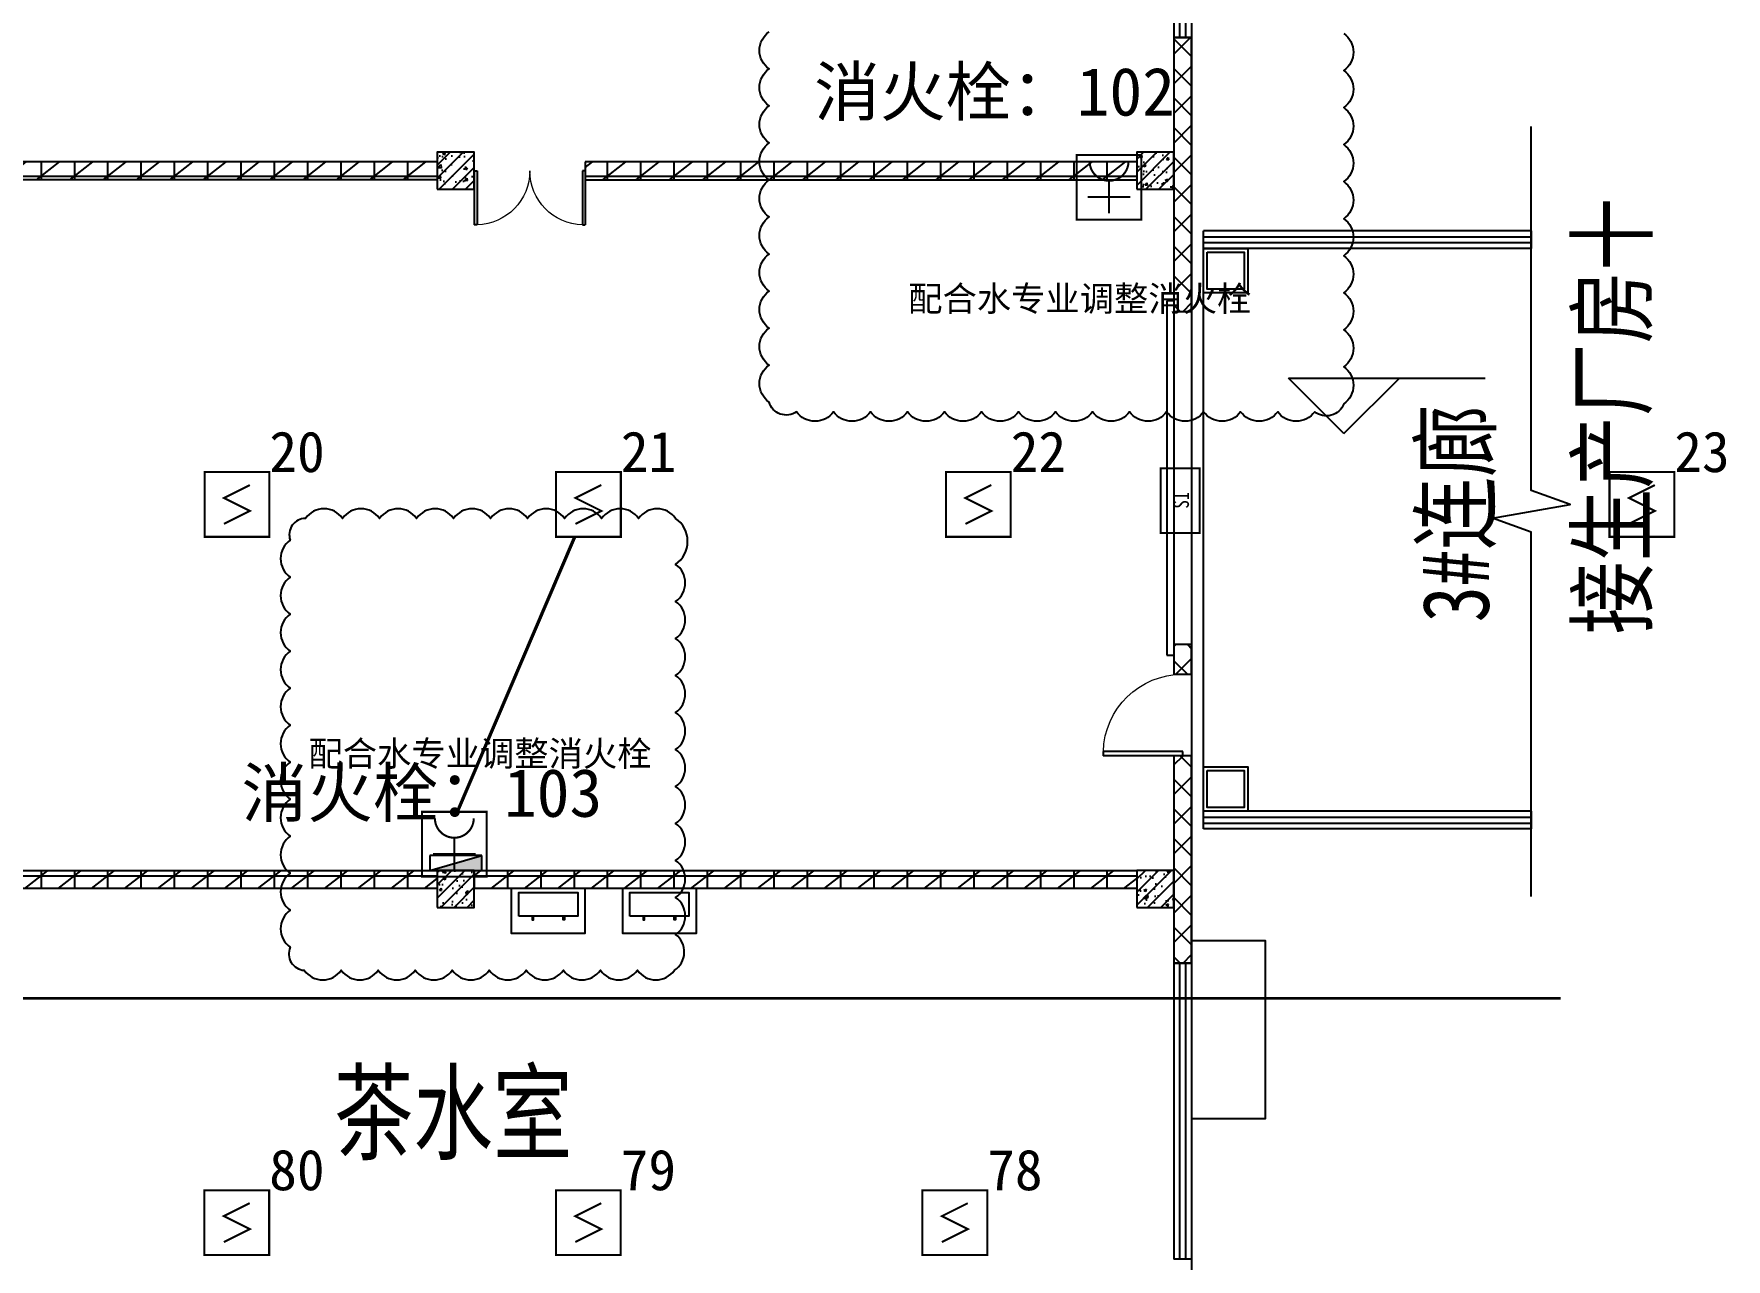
# Model space of a CAD drawing. Header units: millimetres. Extents: x -633009578 to 5705885, y -633235091 to 2571734.
# Drawn here: x 3400820 to 3423681, y 1869800 to 1886350 of the extents above; entities that cross this region are included whole.
import ezdxf

# ---------------------------------------------------------------- set-up
doc = ezdxf.new("R2010")
doc.units = ezdxf.units.MM
doc.header["$LTSCALE"] = 1000
doc.header["$MEASUREMENT"] = 0
doc.linetypes.add('DASH', pattern=[0.35, 0.25, -0.1])
doc.layers.get('0').update_dxf_attribs({"color": 9})
for name, color, linetype in [('000000000000电气', 7, 'Continuous'), ('3T_WOOD', 21, 'Continuous'), ('A-COLUM(柱)', 255, 'Continuous'), ('A-DI-E(标高)', 73, 'Continuous'), ('A-DI-S(箭头)', 76, 'Continuous'), ('A-DOOR(门）', 4, 'Continuous'), ('A-F-AREA(计算)', 5, 'Continuous'), ('A-FLOR(看线)', 8, 'Continuous'), ('A-HATH(填充)', 8, 'Continuous'), ('A-LVTY(厨卫)', 8, 'Continuous'), ('A-ROOF-G(钢构)', 25, 'Continuous'), ('A-TEXT(房间)', 243, 'Continuous'), ('A-WALL(墙)', 255, 'Continuous'), ('A-WINDOW（窗）', 4, 'Continuous'), ('EQUIP_消火栓', 7, 'Continuous'), ('WALL', 9, 'Continuous'), ('电-强电平面-线缆', 3, 'Continuous'), ('设备-消防', 3, 'Continuous'), ('设备-照明', 3, 'Continuous')]:
    doc.layers.add(name, color=color, linetype=linetype)
doc.styles.add('_TCH', font='simhei.ttf', dxfattribs={"width": 0.75, "bigfont": 'hztxt.shx'})
doc.styles.add('ELEC-DIM', font='simhei.ttf')
doc.styles.add('IDQSTYLE', font='simhei.ttf', dxfattribs={"width": 0.707, "bigfont": 'hztxt.shx'})
doc.styles.get("Standard").update_dxf_attribs({"font": 'simhei.ttf', "bigfont": 'hztxt.shx'})
doc.styles.add('TXT', font='simhei.ttf', dxfattribs={"width": 0.8, "bigfont": 'hztxt.shx'})
doc.styles.add('宋体', font='simhei.ttf')
pattern_1 = [(0, (849921.4751960391, 677977.5160347573), (0, 350), []), (37.875, (850321.4751960391, 677977.5160347573), (-169.61527734408, 218.0766567528281), []), (90, (850321.4751960391, 677977.5160347573), (-450, 2.755455298081545e-14), [])]
pattern_2 = [(45, (850121.4751960391, 677977.5160347573), (-200.0002033111466, 200.0002033111467), []), (135, (850121.4751960391, 677977.5160347573), (-200.0002033111467, -200.0002033111466), [])]

# ---------------------------------------------------------------- blocks, each defined once
blk = doc.blocks.new('HC001224')
at = {"color": 0, "linetype": 'Continuous', "const_width": 0.2}
blk.add_lwpolyline([(-3.125, 3.125), (3.125, 3.125), (3.125, -3.125), (-3.125, -3.125)], close=True, dxfattribs=at)
blk.add_lwpolyline([(1.25, 1.875), (-1.25, 0.625), (1.25, -0.625), (-1.25, -1.875)], dxfattribs=at)
at = {"color": 0, "style": 'IDQSTYLE', "width": 0.7}
blk.add_attdef('PSFHATT', (5.125, -3.125), '', height=2.5, dxfattribs=at)
blk = doc.blocks.new('HC001552')
at = {"color": 0, "linetype": 'Continuous', "const_width": 0.2}
blk.add_lwpolyline([(-3.125, 3.125), (3.125, 3.125), (3.125, -3.125), (-3.125, -3.125)], close=True, dxfattribs=at)
blk.add_lwpolyline([(-1.875, 2.5, 0.1989123673796508), (-1.325825214724788, 1.174174785275256, 0.1989123673796632), (-1.010554351787499e-15, 0.625, 0.1989123673796561), (1.325825214724758, 1.174174785275198, 0.1989123673796527), (1.875, 2.5)], format="xyb", dxfattribs=at)
for points in [[(-1.4210854715202e-14, 0.625), (0, -2.5)], [(-2.062500000000007, -0.9375000000000071), (2.062499999999993, -0.9374999999999931)]]:
    blk.add_lwpolyline(points, dxfattribs=at)
at = {"color": 0, "style": 'IDQSTYLE', "width": 0.7}
blk.add_attdef('PSFHATT', (5.125, -3.125), '', height=2.5, dxfattribs=at)
blk = doc.blocks.new('HC001180')
at = {"color": 0, "linetype": 'Continuous', "const_width": 0.2}
blk.add_lwpolyline([(-3.125, 1.875000000000028), (3.125, 1.875000000000028), (3.125, -1.874999999999972), (-3.125, -1.874999999999972)], close=True, dxfattribs=at)
at = {"color": 0, "style": 'IDQSTYLE', "width": 0.7}
for tag, p in [('SI', (-0.7698887372055268, -0.8480397754184743)), ('PSFHATT', (5.125, -1.874999999999972))]:
    blk.add_attdef(tag, p, '', height=1.5, dxfattribs=at)
blk = doc.blocks.new('$TwtSys$00000434')
for p, q in [((-0.5, 0.5), (-0.5, -0.5)), ((-0.5, -0.5), (0.5, 0.5)), ((0.5, 0.5), (-0.5, 0.5)), ((0.5, -0.5), (0.5, 0.5)), ((-0.5, -0.5), (0.5, -0.5))]:
    blk.add_line(p, q)
blk.add_solid([(0.5, -0.5), (0.5, 0.5), (-0.5, -0.5)])
blk = doc.blocks.new('G$CD148DACB')
at = {"layer": 'EQUIP_消火栓', "xscale": 700, "yscale": 200, "zscale": 700, "rotation": 359.9999949910436}
blk.add_blockref('$TwtSys$00000434', (-9199.999991273507, 18650.00000000163), dxfattribs=at)
blk = doc.blocks.new('开水器aaa')
at = {"layer": 'A-LVTY(厨卫)'}
for points in [[(7453607.282514825, -191465.6006925891), (7454607.282514825, -191465.6006925891), (7454607.282514825, -192065.6006983465), (7453607.282514825, -192065.6006983465)], [(7454507.282514825, -191836.1650642345), (7454507.282514825, -191516.1650642345), (7453707.282514825, -191516.1650642345), (7453707.282514825, -191836.1650642345)], [(7453887.282514825, -191836.1650642345), (7453887.282514825, -191886.1650642345), (7453907.282514825, -191886.1650642345), (7453907.282514825, -191836.1650642345)], [(7454327.282514825, -191836.1650642345), (7454327.282514825, -191886.1650642345), (7454307.282514825, -191886.1650642345), (7454307.282514825, -191836.1650642345)]]:
    blk.add_lwpolyline(points, close=True, dxfattribs=at)
blk = doc.blocks.new('$DorLib2D$00000002')
for p, q in [((-0.5, -5.684341886080802e-17), (-0.5000000000000007, 0.4875)), ((-0.4750000000000007, 0.4875), (-0.5000000000000007, 0.4875)), ((-0.475, -2.842170943040401e-17), (-0.4750000000000007, 0.4875)), ((0.475, -2.842170943040401e-17), (0.4750000000000007, 0.4875)), ((0.4750000000000007, 0.4875), (0.5000000000000007, 0.4875)), ((0.5, -5.684341886080802e-17), (0.5000000000000007, 0.4875)), ((-0.5, -5.684341886080802e-17), (-0.475, -2.842170943040401e-17)), ((0.5, -5.684341886080802e-17), (0.475, -2.842170943040401e-17))]:
    blk.add_line(p, q)
at = {"lineweight": 13}
for centre, start, end in [((-0.4875, -4.263256414560601e-17), 0, 88.53071641864632), ((0.4875, -4.263256414560601e-17), 91.4692835813537, 180)]:
    blk.add_arc(centre, 0.4875, start, end, dxfattribs=at)
blk = doc.blocks.new('$DorLib2D$00000001')
for p, q in [((0.45, 0.9750000000000001), (0.5000000000000002, 0.9750000000000001)), ((0.45, 0), (0.45, 0.9750000000000001)), ((0.5, 0), (0.5, 0.9750000000000001)), ((0.5, 0), (0.45, 0))]:
    blk.add_line(p, q)
at = {"lineweight": 13}
blk.add_arc((0.475, 0), 0.975, 91.4692835813538, 180, dxfattribs=at)
blk = doc.blocks.new('$DorLib2D$00000126')
at = {"color": 0, "linetype": 'Continuous'}
for p, q in [((-0.5319999999956053, 0.5), (-0.5319999999956053, 0.900000000000091)), ((0.5320000000047003, 0.900000000000091), (0.5320000000047003, 0.5000000000002274))]:
    blk.add_line(p, q, dxfattribs=at)
at = {"color": 0, "linetype": 'DASH'}
for p, q in [((-0.5319999999956053, 0.900000000000091), (0.5320000000047003, 0.900000000000091)), ((-0.5319999999956053, 0.5), (0.5320000000047003, 0.5000000000002274))]:
    blk.add_line(p, q, dxfattribs=at)
blk = doc.blocks.new('$TCHSYS$WIN2D')
for p, q in [((-0.5, 0.5), (0.5, 0.5)), ((-0.5, 0.5), (-0.4999999999999999, -0.5)), ((0.5, 0.5), (0.4999999999999998, -0.5)), ((0.5, 0.1666666666666666), (-0.5, 0.1666666666666666)), ((0.5, -0.1666666666666667), (-0.5, -0.1666666666666667)), ((-0.4999999999999999, -0.5), (0.5, -0.5))]:
    blk.add_line(p, q)
blk = doc.blocks.new('$WINLIB2D$00000001')
at = {"color": 0}
for points in [[(-0.4999999999999964, 0.5000000000000142), (-0.4999999999999964, -0.4999999999999858)], [(-0.4999999999999964, 0.5000000000000142), (0.5000000000000036, 0.5000000000000142)], [(0.5000000000000036, -0.4999999999999858), (0.5000000000000036, 0.5000000000000142)], [(0.5000000000000036, 0.1666666666666714), (-0.4999999999999964, 0.1666666666666714)], [(0.5000000000000036, -0.1666666666666572), (-0.4999999999999964, -0.1666666666666572)], [(-0.4999999999999964, -0.4999999999999858), (0.5000000000000036, -0.4999999999999858)]]:
    blk.add_lwpolyline(points, dxfattribs=at)
blk = doc.blocks.new('_FZH')
h = blk.add_hatch()
h.set_pattern_fill('钢筋混凝土', color=256, scale=0.1, style=0)
h.set_pattern_definition([(45, (0, 0), (-0.1767766952966369, 0.1767766952966369), []), (50, (0, 0), (0.7172601826007535, -0.06275213498259512), [0.07500000000000001, -0.8250000000000001]), (355, (0, 0), (-0.138751333613, 0.7521921337000119), [0.06, -0.66]), (100.4514, (0.05977168000000001, -0.00522934), (0.5785093817140216, 0.6894395420609536), [0.06374019, -0.701142112]), (46.1842, (0, 0.2), (1.067241048625645, -0.1655190143290181), [0.1125, -1.2375]), (96.6356, (0.088936745, 0.186206693), (0.9346627055487033, 0.9741178709004418), [0.095610288, -1.051713]), (351.1842, (0, 0.2), (0.9346619451336272, 0.9741186009253247), [0.09000000000000001, -0.9900000000000001]), (21, (0.1, 0.15), (0.5969070521184617, -0.4026188906653388), [0.07500000000000001, -0.8250000000000001]), (326, (0.1, 0.15), (0.2433153319215824, 0.7251500450468529), [0.06, -0.66]), (71.4514, (0.149742233, 0.116448394), (0.84022262858149, 0.3225304967099524), [0.06374019, -0.701142112]), (37.50000000000001, (0, 0), (0.01215985531729062, 0.3328938538313115), [0, -0.652, 0, -0.67, 0, -0.6625000000000001]), (7.499999999999999, (0, 0), (0.2630695374421486, 0.3944117118823603), [0, -0.382, 0, -0.637, 0, -0.2525]), (-32.5, (-0.223, 0), (0.533822436172409, -0.02255487173437976), [0, -0.25, 0, -0.78, 0, -1.035]), (-42.5, (-0.323, 0), (0.5831861693423862, 0.1001049823323177), [0, -0.325, 0, -0.518, 0, -0.735])])
h.paths.add_polyline_path([(-0.5, -0.5), (0.5, -0.5), (0.5, 0.5), (-0.5, 0.5)])
blk.add_lwpolyline([(-0.5, -0.5), (0.5, -0.5), (0.5, 0.5), (-0.5, 0.5)], close=True)

msp = doc.modelspace()

# ---------------------------------------------------------------- hatches: boundary and pattern name
at = {"layer": 'A-HATH(填充)'}
h = msp.add_hatch(dxfattribs=at)
h.set_pattern_fill('多孔材料', color=256, scale=100, style=0)
h.set_pattern_definition(pattern_2)
h.paths.add_polyline_path([(3416219.994031753, 1886299.596922615), (3416219.994031753, 1882599.596922615), (3416459.994031753, 1882599.596922615), (3416459.994031753, 1886299.596922615)])
h = msp.add_hatch(dxfattribs=at)
h.set_pattern_fill('空心砖', color=256, scale=100, style=0)
h.set_pattern_definition(pattern_1)
h.paths.add_polyline_path([(3397069.994031749, 1884619.596922424), (3397069.994031749, 1884379.596922424), (3406269.994031749, 1884379.596922424), (3406269.994031749, 1884619.596922424)])
h = msp.add_hatch(dxfattribs=at)
h.set_pattern_fill('空心砖', color=256, scale=100, style=0)
h.set_pattern_definition(pattern_1)
h.paths.add_polyline_path([(3415719.994031749, 1884619.596922424), (3408269.994031488, 1884619.596922421), (3408269.994031488, 1884379.596922421), (3415719.994031749, 1884379.596922424)])
h = msp.add_hatch(dxfattribs=at)
h.set_pattern_fill('多孔材料', color=256, scale=100, style=0)
h.set_pattern_definition(pattern_2)
h.paths.add_polyline_path([(3416219.994031753, 1878099.596922615), (3416219.994031753, 1877699.596922615), (3416459.994031753, 1877699.596922615), (3416459.994031753, 1878099.596922615)])
h = msp.add_hatch(dxfattribs=at)
h.set_pattern_fill('多孔材料', color=256, scale=100, style=0)
h.set_pattern_definition(pattern_2)
h.paths.add_polyline_path([(3416219.994031753, 1876599.596922615), (3416219.994031753, 1873799.596893623), (3416459.994031753, 1873799.596893624), (3416459.994031753, 1876599.596922615)])
h = msp.add_hatch(dxfattribs=at)
h.set_pattern_fill('空心砖', color=256, scale=100, style=0)
h.set_pattern_definition(pattern_1)
h.paths.add_polyline_path([(3397069.994031749, 1875044.596922277), (3397069.994031749, 1874804.596922276), (3406269.994031749, 1874804.596922307), (3406269.994031749, 1875044.596922307)])
h = msp.add_hatch(dxfattribs=at)
h.set_pattern_fill('空心砖', color=256, scale=100, style=0)
h.set_pattern_definition(pattern_1)
h.paths.add_polyline_path([(3406769.994031749, 1875044.596922308), (3406769.994031749, 1874804.596922308), (3415719.994031749, 1874804.596922308), (3415719.994031749, 1875044.596922308)])

# ---------------------------------------------------------------- linework, layer by layer
at = {"layer": '000000000000电气', "color": 1, "lineweight": 35}
msp.add_line((3394651.689129004, 1873323.225784306), (3421443.542595851, 1873323.225784306), dxfattribs=at)
at = {"layer": 'A-DI-E(标高)'}
for p, q in [((3418518.436187221, 1880951.016034757), (3417768.436187221, 1881701.016034757)), ((3417768.436187221, 1881701.016034757), (3420427.430693105, 1881701.016034757)), ((3418518.436187221, 1880951.016034757), (3419268.436187221, 1881701.016034757))]:
    msp.add_line(p, q, dxfattribs=at)
at = {"layer": 'A-DI-S(箭头)'}
msp.add_lwpolyline([(3421047.814880404, 1874699.596922423), (3421047.814880406, 1879618.346922423), (3420522.814880406, 1879809.431295413), (3421572.814880406, 1879994.574625157), (3421047.814880406, 1880180.846922423), (3421047.814880409, 1885099.596922423)], dxfattribs=at)
at = {"layer": 'A-DOOR(门）'}
for p, q in [((3416459.994031749, 1882599.596922394), (3416459.994031749, 1878099.596922394)), ((3416459.994031749, 1877699.596922208), (3416459.994031749, 1876599.596922208))]:
    msp.add_line(p, q, dxfattribs=at)
at = {"layer": 'A-F-AREA(计算)'}
msp.add_lwpolyline([(3282179.971570265, 1991839.59697076), (3416459.971570265, 1991839.59697076), (3416459.971570265, 1855759.59697076), (3282179.971570265, 1855759.59697076)], close=True, dxfattribs=at)
at = {"layer": 'A-FLOR(看线)'}
for points in [[(3416619.994031747, 1876399.596922393), (3416619.994031747, 1882899.596922396)], [(3416459.994031744, 1871699.596923719), (3417459.994031731, 1871699.596923721), (3417459.994031744, 1874099.597417979), (3416459.994031744, 1874099.596923897)]]:
    msp.add_lwpolyline(points, dxfattribs=at)
at = {"layer": 'A-ROOF-G(钢构)'}
for points in [[(3416619.994031747, 1883449.596922395), (3417219.994031747, 1883449.596922395), (3417219.994031747, 1882849.596922395), (3416619.994031747, 1882849.596922395)], [(3416669.994031747, 1883399.596922395), (3417169.994031747, 1883399.596922395), (3417169.994031747, 1882899.596922395), (3416669.994031747, 1882899.596922395)], [(3416619.994031747, 1876449.596922392), (3417219.994031747, 1876449.596922392), (3417219.994031747, 1875849.596922392), (3416619.994031747, 1875849.596922392)], [(3416669.994031747, 1876399.596922392), (3417169.994031747, 1876399.596922392), (3417169.994031747, 1875899.596922392), (3416669.994031747, 1875899.596922392)]]:
    msp.add_lwpolyline(points, close=True, dxfattribs=at)
at = {"layer": 'A-WALL(墙)'}
for p, q in [((3406269.994031977, 1884619.596922422), (3397069.994031976, 1884619.596922417)), ((3415719.994031749, 1884619.596922424), (3408269.994031488, 1884619.596922421)), ((3408269.994031488, 1884619.596922421), (3408269.994031488, 1884379.596922421)), ((3406269.994031977, 1884379.596922422), (3397069.994031976, 1884379.596922423)), ((3408269.994031488, 1884379.596922421), (3415719.994031749, 1884379.596922424)), ((3416619.994031747, 1883449.596922395), (3416619.994031747, 1883689.596922395)), ((3421047.814880408, 1883449.596922395), (3421047.814880408, 1883689.596922395)), ((3416619.994031747, 1875609.596922392), (3416619.994031747, 1875849.596922392)), ((3421047.814880405, 1875609.596922392), (3421047.814880405, 1875849.596922392)), ((3406269.994031977, 1875044.596922333), (3397069.994031, 1875044.596922313)), ((3415719.994031977, 1875044.596922344), (3406769.994031977, 1875044.596922316)), ((3406269.994031977, 1874804.596922321), (3397069.994031, 1874804.59692228)), ((3415719.994031977, 1874804.596922344), (3406769.994031977, 1874804.596922269))]:
    msp.add_line(p, q, dxfattribs=at)
at = {"layer": 'WALL'}
for p, q in [((3416219.994031753, 1886299.596922615), (3416219.994031753, 1882599.596922615)), ((3416459.994031753, 1886299.596922615), (3416219.994031753, 1886299.596922615)), ((3416459.994031753, 1882599.596922615), (3416459.994031753, 1886299.596922615)), ((3416219.994031753, 1882599.596922615), (3416459.994031753, 1882599.596922615)), ((3416219.994031753, 1878099.596922615), (3416219.994031753, 1877699.596922615)), ((3416459.994031753, 1878099.596922615), (3416219.994031753, 1878099.596922615)), ((3416459.994031753, 1877699.596922615), (3416459.994031753, 1878099.596922615)), ((3416219.994031753, 1877699.596922615), (3416459.994031753, 1877699.596922615)), ((3416219.994031753, 1876599.596922615), (3416219.994031753, 1873799.596893623)), ((3416459.994031753, 1876599.596922615), (3416219.994031753, 1876599.596922615)), ((3416459.994031753, 1873799.596893624), (3416459.994031753, 1876599.596922615)), ((3416219.994031753, 1873799.596893623), (3416459.994031753, 1873799.596893624))]:
    msp.add_line(p, q, dxfattribs=at)
at = {"layer": '电-强电平面-线缆', "color": 6, "linetype": 'ByBlock', "const_width": 45}
msp.add_lwpolyline([(3406540.779755538, 1875841.250360542), (3408127.024300388, 1879555.481798593)], dxfattribs=at)
at = {"layer": '设备-照明', "color": 6}
msp.add_lwpolyline([(3418515.944272107, 1886353.116636205, -0.5206), (3418515.944272107, 1885853.116636205, -0.5206), (3418515.944272107, 1885353.116636205, -0.5206), (3418515.944272107, 1884853.116636205, -0.5206), (3418515.944272107, 1884353.116636205, -0.5206), (3418515.944272107, 1883853.116636205, -0.5206), (3418515.944272107, 1883353.116636205, -0.5206), (3418515.944272107, 1882853.116636205, -0.5206), (3418515.944272107, 1882353.116636205, -0.5206), (3418515.944272107, 1881853.116636205, -0.5206), (3418515.944272107, 1881353.116636205, -0.5206), (3418122.827630944, 1881246.233277368, -0.5206), (3417622.827630945, 1881246.233277368, -0.5206), (3417122.827630944, 1881246.233277368, -0.5206), (3416622.827630945, 1881246.233277368, -0.5206), (3416122.827630945, 1881246.233277368, -0.5206), (3415622.827630944, 1881246.233277368, -0.5206), (3415122.827630945, 1881246.233277368, -0.5206), (3414622.827630945, 1881246.233277368, -0.5206), (3414122.827630944, 1881246.233277368, -0.5206), (3413622.827630945, 1881246.233277368, -0.5206), (3413122.827630944, 1881246.233277368, -0.5206), (3412622.827630944, 1881246.233277368, -0.5206), (3412122.827630945, 1881246.233277368, -0.5206), (3411622.827630944, 1881246.233277368, -0.5206), (3411122.827630944, 1881246.233277368, -0.5206), (3410752.424571271, 1881375.830217695, -0.5206), (3410752.424571271, 1881875.830217695, -0.5206), (3410752.424571271, 1882375.830217695, -0.5206), (3410752.424571271, 1882875.830217695, -0.5206), (3410752.424571271, 1883375.830217695, -0.5206), (3410752.424571271, 1883875.830217695, -0.5206), (3410752.424571271, 1884375.830217695, -0.5206), (3410752.424571271, 1884875.830217695, -0.5206), (3410752.424571271, 1885375.830217695, -0.5206), (3410752.424571271, 1885875.830217695, -0.5206), (3410752.424571271, 1886375.830217695, -0.5206)], format="xyb", dxfattribs=at)
msp.add_lwpolyline([(3409490.342034765, 1879804.751431917, 0.5206), (3408990.342034765, 1879804.751431917, 0.5206), (3408490.342034765, 1879804.751431917, 0.5206), (3407990.342034765, 1879804.751431917, 0.5206), (3407490.342034765, 1879804.751431917, 0.5206), (3406990.342034765, 1879804.751431917, 0.5206), (3406490.342034765, 1879804.751431917, 0.5206), (3405990.342034765, 1879804.751431917, 0.5206), (3405490.342034765, 1879804.751431917, 0.5206), (3404990.342034765, 1879804.751431917, 0.5206), (3404490.342034765, 1879804.751431917, 0.5206), (3404283.322187364, 1879511.771279318, 0.5206), (3404283.322187364, 1879011.771279318, 0.5206), (3404283.322187364, 1878511.771279318, 0.5206), (3404283.322187364, 1878011.771279318, 0.5206), (3404283.322187364, 1877511.771279318, 0.5206), (3404283.322187364, 1877011.771279318, 0.5206), (3404283.322187364, 1876511.771279318, 0.5206), (3404283.322187364, 1876011.771279318, 0.5206), (3404283.322187364, 1875511.771279318, 0.5206), (3404283.322187364, 1875011.771279318, 0.5206), (3404283.322187364, 1874511.771279318, 0.5206), (3404283.322187364, 1874011.771279318, 0.5206), (3404472.992190961, 1873701.441282915, 0.5206), (3404972.992190961, 1873701.441282915, 0.5206), (3405472.992190961, 1873701.441282915, 0.5206), (3405972.992190961, 1873701.441282915, 0.5206), (3406472.992190961, 1873701.441282915, 0.5206), (3406972.992190961, 1873701.441282915, 0.5206), (3407472.992190961, 1873701.441282915, 0.5206), (3407972.992190961, 1873701.441282915, 0.5206), (3408472.992190961, 1873701.441282915, 0.5206), (3408972.992190961, 1873701.441282915, 0.5206), (3409472.992190961, 1873701.441282915, 0.5206), (3409490.342034765, 1874184.091439112, 0.5206), (3409490.342034765, 1874684.091439112, 0.5206), (3409490.342034765, 1875184.091439112, 0.5206), (3409490.342034765, 1875684.091439112, 0.5206), (3409490.342034765, 1876184.091439112, 0.5206), (3409490.342034765, 1876684.091439112, 0.5206), (3409490.342034765, 1877184.091439112, 0.5206), (3409490.342034765, 1877684.091439112, 0.5206), (3409490.342034765, 1878184.091439112, 0.5206), (3409490.342034765, 1878684.091439112, 0.5206), (3409490.342034765, 1879184.091439112, 0.5206), (3409490.342034765, 1879804.751431917, 0.5206)], format="xyb", close=True, dxfattribs=at)

# ---------------------------------------------------------------- block references
at = {"layer": '3T_WOOD'}
msp.add_blockref('G$CD148DACB', (3415719.994031765, 1856499.596922423), dxfattribs=at)
at = {"layer": 'A-COLUM(柱)', "xscale": 500, "yscale": 500, "zscale": 500}
for p in [(3406519.994031749, 1884499.596922424), (3415969.994031749, 1884499.596922424), (3406519.994031749, 1874799.596922424), (3415969.994031749, 1874799.596922424)]:
    msp.add_blockref('_FZH', p, dxfattribs=at)
at = {"layer": 'A-DOOR(门）', "extrusion": (0, 0, -1), "xscale": 1500, "yscale": 1500, "zscale": 1500, "rotation": 180}
msp.add_blockref('$DorLib2D$00000002', (-3407519.994031977, 1884499.596922424), dxfattribs=at)
at = {"layer": 'A-DOOR(门）', "rotation": 89.99999999999999}
for name, p, xscale, yscale, zscale in [('$DorLib2D$00000126', (3416339.994031749, 1880349.596922394), -4500, 240, 4500), ('$DorLib2D$00000001', (3416339.994031749, 1877149.596922208), -1100, 1100, 1100)]:
    msp.add_blockref(name, p, dxfattribs=dict(at, xscale=xscale, yscale=yscale, zscale=zscale))
at = {"layer": 'A-LVTY(厨卫)', "xscale": -1}
for p in [(10861877.2765468, 2066270.197614898), (10863377.2765468, 2066270.197614898)]:
    msp.add_blockref('开水器aaa', p, dxfattribs=at)
at = {"layer": 'A-WINDOW（窗）', "yscale": 240}
for p, xscale, zscale, rotation in [((3416339.994031749, 1904299.596922364), -36000, 36000, 89.99999999999999), ((3416339.994031749, 1871799.596893356), 4000, 4000, 270)]:
    msp.add_blockref('$TCHSYS$WIN2D', p, dxfattribs=dict(at, xscale=xscale, zscale=zscale, rotation=rotation))
at = {"layer": 'A-WINDOW（窗）', "extrusion": (0, 0, -1), "xscale": 4427.820848657517, "yscale": 240, "zscale": 4427.820848657517}
for p in [(-3418833.904456075, 1883569.596922395), (-3418833.904456075, 1875729.596922392)]:
    msp.add_blockref('$WINLIB2D$00000001', p, dxfattribs=at)
at = {"layer": '设备-消防', "color": 8, "xscale": 140, "yscale": 140, "zscale": 140}
msp.add_blockref('HC001552', (3415345.151804889, 1884277.365285818), dxfattribs=at)
at = {"layer": '设备-消防', "xscale": 140, "yscale": 140, "zscale": 140}
for name, p in [('HC001224', (3403563.767846846, 1879992.981798593)), ('HC001224', (3408311.971814688, 1879992.981798593)), ('HC001224', (3413579.267846846, 1879992.981798593)), ('HC001224', (3422542.767846846, 1879992.981798593)), ('HC001552', (3406500.292521798, 1875403.750360542)), ('HC001224', (3403561.796032158, 1870292.981798593)), ('HC001224', (3408310, 1870292.981798593)), ('HC001224', (3413261.796032158, 1870292.981798593))]:
    msp.add_blockref(name, p, dxfattribs=at)
at = {"layer": '设备-消防'}
ref = msp.add_blockref('HC001180', (3416305.470465947, 1880044.44918957), dxfattribs=dict(at, xscale=140, yscale=140, zscale=140, rotation=90))
ref.add_attrib('SI', 'SI', (3416424.196034505, 1879936.664766362), dxfattribs={"layer": '0', "color": 0, "height": 210, "rotation": 90, "width": 0.8})

# ---------------------------------------------------------------- texts
at = {"layer": '000000000000电气', "color": 4, "lineweight": 35, "style": '宋体'}
for s, p in [('消火栓：102', (3411361.708926874, 1885244.882085114)), ('消火栓：103', (3403625.019080556, 1875774.106583587))]:
    msp.add_text(s, height=650, dxfattribs=at).set_placement(p)
at = {"layer": '000000000000电气', "color": 1, "lineweight": 35, "style": '宋体'}
for s, p in [('20', (3404001.267846846, 1880430.481798593)), ('21', (3408749.471814688, 1880430.481798593)), ('22', (3414016.767846846, 1880430.481798593)), ('23', (3422980.267846846, 1880430.481798593)), ('80', (3403999.296032158, 1870730.481798593)), ('79', (3408747.5, 1870730.481798593)), ('78', (3413699.296032158, 1870730.481798593))]:
    msp.add_text(s, height=550, dxfattribs=at).set_placement(p)
at = {"layer": 'A-TEXT(房间)', "style": 'TXT', "width": 0.8}
for s, p in [('接生产厂房十', (3422590.639388924, 1878240.666899138)), ('3#连廊', (3420476.423105469, 1878400.570426972))]:
    msp.add_text(s, height=900, rotation=90, dxfattribs=at).set_placement(p)
at = {"layer": 'A-TEXT(房间)', "style": '_TCH', "width": 0.75}
msp.add_text('茶水室', height=1050, dxfattribs=at).set_placement((3404873.067579398, 1871253.976371027))
at = {"layer": '设备-照明', "color": 6, "style": 'ELEC-DIM'}
for p in [(3412630.751010057, 1882603.511283566), (3404528.962458011, 1876458.701470915)]:
    msp.add_text('配合水专业调整消火栓', height=339.8734177215189, dxfattribs=at).set_placement(p)

doc.saveas('drawing.dxf')
